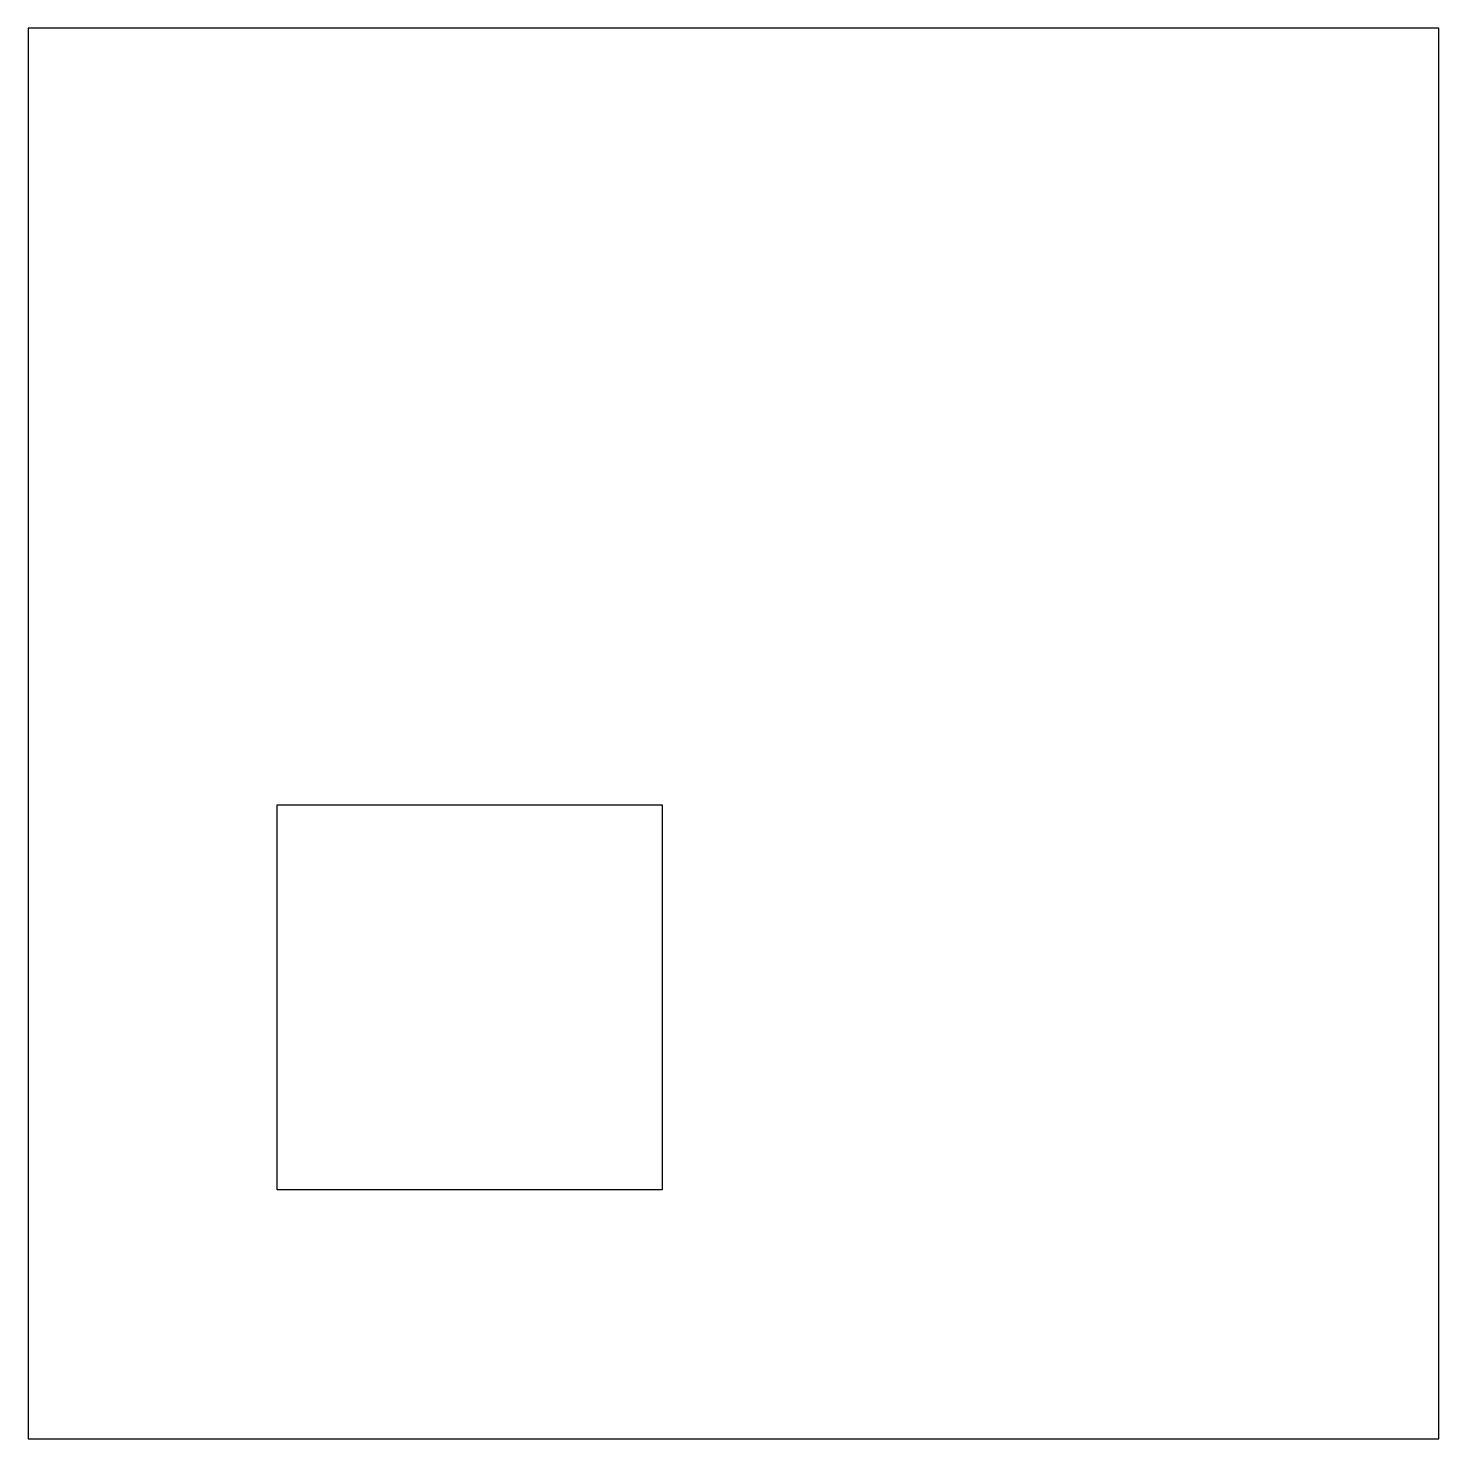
# Model space of a CAD drawing. Header units: metres. Extents: x 0 to 85, y 0 to 85.
import ezdxf

# ---------------------------------------------------------------- set-up
doc = ezdxf.new("R2010")
doc.units = ezdxf.units.M

msp = doc.modelspace()

# ---------------------------------------------------------------- linework, layer by layer
for p, q in [((85, 85), (0, 85)), ((0, 85), (0, 0)), ((85, 0), (85, 85)), ((15, 15), (15, 38.2)), ((15, 38.2), (38.2, 38.2)), ((38.2, 38.2), (38.2, 15)), ((38.2, 15), (15, 15)), ((0, 0), (85, 0))]:
    msp.add_line(p, q)

doc.saveas('drawing.dxf')
